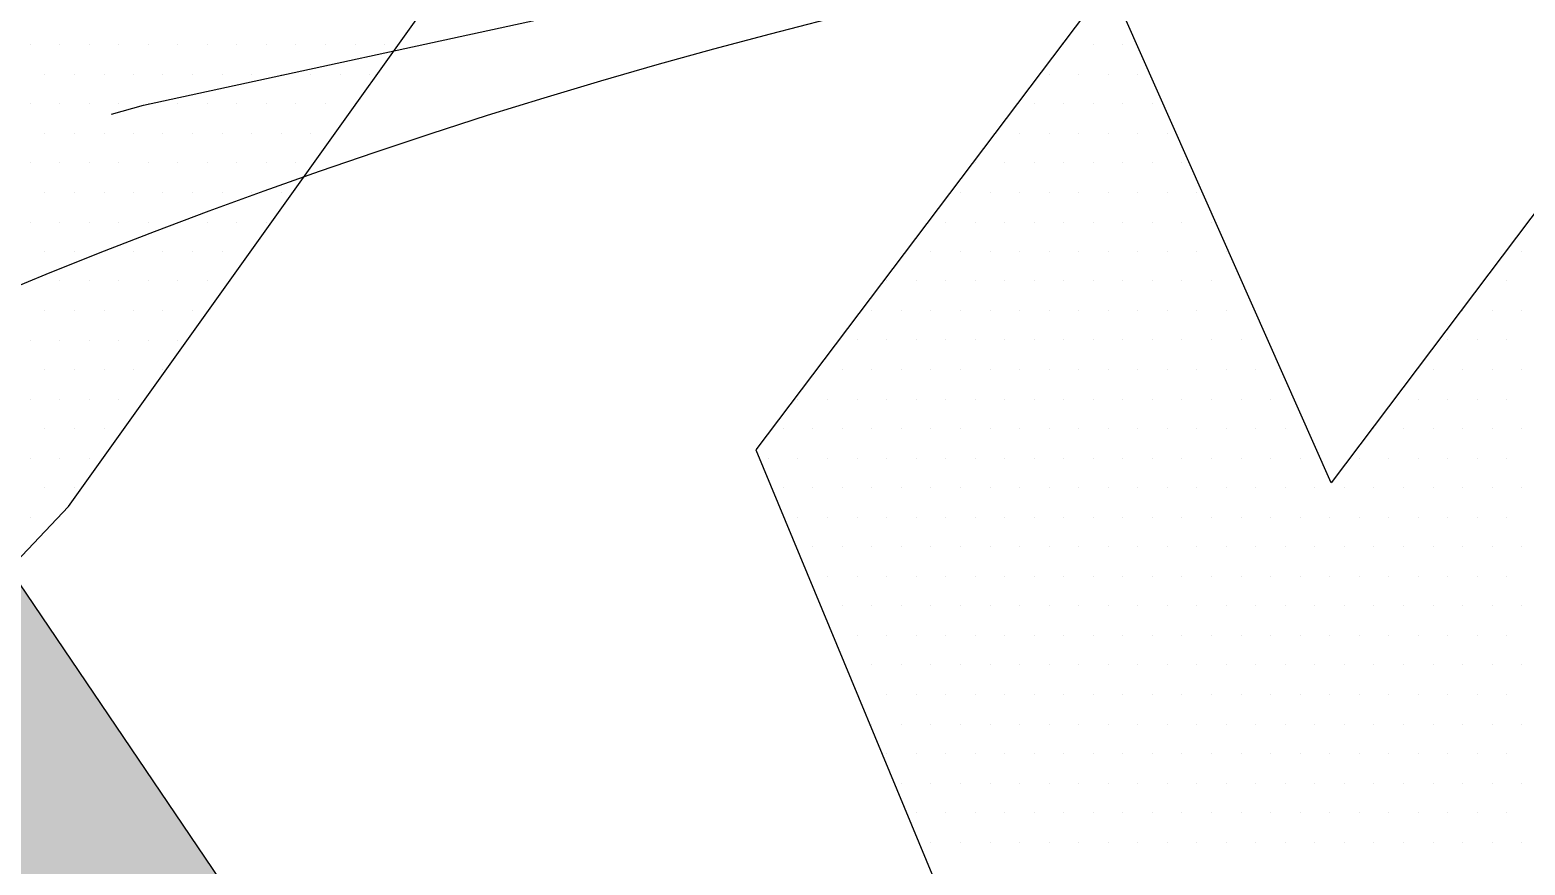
# Paper-space layout 'TOP_A1_00200_01-01-2017_MODELE' of a CAD drawing. Header units: metres. Extents: x 1274 to 2143, y 12 to 312.
# Drawn here: x 1533.073 to 1535.86, y 159.683 to 161.24 of the extents above; entities that cross this region are included whole.
import ezdxf

# ---------------------------------------------------------------- set-up
doc = ezdxf.new("R2010")
doc.units = ezdxf.units.M
doc.header["$LTSCALE"] = 2
doc.set_wipeout_variables(frame=1)
doc.linetypes.add('CACHEX2', pattern=[0.75, 0.5, -0.25])
for name, color, linetype in [('CARTOUCHE', 7, 'Continuous'), ('LOGO', 4, 'Continuous'), ('rosace', 7, 'Continuous')]:
    doc.layers.add(name, color=color, linetype=linetype)

# ---------------------------------------------------------------- blocks, each defined once
blk = doc.blocks.new('A$C715108E3')
at = {"layer": 'LOGO', "color": 131}
for p, q in [((-10.7541, -1.4974), (-10.7541, -1.4974)), ((-10.6621, -1.4974), (-10.6621, -1.4974)), ((-10.5705, -1.4974), (-10.5705, -1.4974)), ((-10.479, -1.4974), (-10.479, -1.4974)), ((-10.3868, -1.4974), (-10.3868, -1.4974)), ((-10.2952, -1.4974), (-10.2952, -1.4974)), ((-10.2035, -1.4974), (-10.2035, -1.4974)), ((-10.1119, -1.4974), (-10.1119, -1.4974)), ((-10.0199, -1.4974), (-10.0199, -1.4974)), ((-9.9284, -1.4974), (-9.9284, -1.4974)), ((-9.8366, -1.4974), (-9.8366, -1.4974)), ((-9.7447, -1.4974), (-9.7447, -1.4974)), ((-9.6535, -1.4974), (-9.6535, -1.4974)), ((-7.5505, -1.4974), (-7.5505, -1.4974)), ((-7.5434, -1.4974), (-7.5434, -1.4974)), ((-7.4515, -1.4974), (-7.4515, -1.4974)), ((-7.3597, -1.4974), (-7.3597, -1.4974)), ((-10.7084, -1.5889), (-10.7084, -1.5889)), ((-10.6164, -1.5889), (-10.6164, -1.5889)), ((-10.5244, -1.5889), (-10.5244, -1.5889)), ((-10.4327, -1.5889), (-10.4327, -1.5889)), ((-10.3413, -1.5889), (-10.3413, -1.5889)), ((-10.2496, -1.5889), (-10.2496, -1.5889)), ((-10.1576, -1.5889), (-10.1576, -1.5889)), ((-10.0663, -1.5889), (-10.0663, -1.5889)), ((-9.9743, -1.5889), (-9.9743, -1.5889)), ((-9.8823, -1.5889), (-9.8823, -1.5889)), ((-9.7912, -1.5889), (-9.7912, -1.5889)), ((-9.699, -1.5889), (-9.699, -1.5889)), ((-7.6197, -1.5889), (-7.6197, -1.5889)), ((-7.5891, -1.5889), (-7.5891, -1.5889)), ((-7.4973, -1.5889), (-7.4973, -1.5889)), ((-7.4058, -1.5889), (-7.4058, -1.5889)), ((-7.314, -1.5889), (-7.314, -1.5889)), ((-10.7541, -1.6803), (-10.7541, -1.6803)), ((-10.6621, -1.6803), (-10.6621, -1.6803)), ((-10.5705, -1.6803), (-10.5705, -1.6803)), ((-10.479, -1.6803), (-10.479, -1.6803)), ((-10.3868, -1.6803), (-10.3868, -1.6803)), ((-10.2952, -1.6803), (-10.2952, -1.6803)), ((-10.2035, -1.6803), (-10.2035, -1.6803)), ((-10.1119, -1.6803), (-10.1119, -1.6803)), ((-10.0199, -1.6803), (-10.0199, -1.6803)), ((-9.9284, -1.6803), (-9.9284, -1.6803)), ((-9.8366, -1.6803), (-9.8366, -1.6803)), ((-9.7447, -1.6803), (-9.7447, -1.6803)), ((-7.6888, -1.6803), (-7.6888, -1.6803)), ((-7.635, -1.6803), (-7.635, -1.6803)), ((-7.5434, -1.6803), (-7.5434, -1.6803)), ((-7.4515, -1.6803), (-7.4515, -1.6803)), ((-7.3597, -1.6803), (-7.3597, -1.6803)), ((-7.2683, -1.6803), (-7.2683, -1.6803)), ((-10.7084, -1.7727), (-10.7084, -1.7727)), ((-10.6164, -1.7727), (-10.6164, -1.7727)), ((-10.5244, -1.7727), (-10.5244, -1.7727)), ((-10.4327, -1.7727), (-10.4327, -1.7727)), ((-10.3413, -1.7727), (-10.3413, -1.7727)), ((-10.2496, -1.7727), (-10.2496, -1.7727)), ((-10.1576, -1.7727), (-10.1576, -1.7727)), ((-10.0663, -1.7727), (-10.0663, -1.7727)), ((-9.9743, -1.7727), (-9.9743, -1.7727)), ((-9.8823, -1.7727), (-9.8823, -1.7727)), ((-7.7582, -1.7729), (-7.7582, -1.7729)), ((-7.6809, -1.7729), (-7.6809, -1.7729)), ((-7.5891, -1.7729), (-7.5891, -1.7729)), ((-7.4973, -1.7729), (-7.4973, -1.7729)), ((-7.4058, -1.7729), (-7.4058, -1.7729)), ((-7.314, -1.7729), (-7.314, -1.7729)), ((-7.2222, -1.7729), (-7.2222, -1.7729)), ((-10.7541, -1.864), (-10.7541, -1.864)), ((-10.6621, -1.864), (-10.6621, -1.864)), ((-10.5705, -1.864), (-10.5705, -1.864)), ((-10.479, -1.864), (-10.479, -1.864)), ((-10.3868, -1.864), (-10.3868, -1.864)), ((-10.2952, -1.864), (-10.2952, -1.864)), ((-10.2035, -1.864), (-10.2035, -1.864)), ((-10.1119, -1.864), (-10.1119, -1.864)), ((-10.0199, -1.864), (-10.0199, -1.864)), ((-9.9284, -1.864), (-9.9284, -1.864)), ((-7.8273, -1.864), (-7.8273, -1.864)), ((-7.8185, -1.864), (-7.8185, -1.864)), ((-7.7267, -1.864), (-7.7267, -1.864)), ((-7.635, -1.864), (-7.635, -1.864)), ((-7.5434, -1.864), (-7.5434, -1.864)), ((-7.4515, -1.864), (-7.4515, -1.864)), ((-7.3597, -1.864), (-7.3597, -1.864)), ((-7.2683, -1.864), (-7.2683, -1.864)), ((-7.1764, -1.864), (-7.1764, -1.864)), ((-10.7084, -1.9557), (-10.7084, -1.9557)), ((-10.6164, -1.9557), (-10.6164, -1.9557)), ((-10.5244, -1.9557), (-10.5244, -1.9557)), ((-10.4327, -1.9557), (-10.4327, -1.9557)), ((-10.3413, -1.9557), (-10.3413, -1.9557)), ((-10.2496, -1.9557), (-10.2496, -1.9557)), ((-10.1576, -1.9557), (-10.1576, -1.9557)), ((-10.0663, -1.9557), (-10.0663, -1.9557)), ((-9.9743, -1.9557), (-9.9743, -1.9557)), ((-7.8965, -1.9557), (-7.8965, -1.9557)), ((-7.8642, -1.9557), (-7.8642, -1.9557)), ((-7.7724, -1.9557), (-7.7724, -1.9557)), ((-7.6809, -1.9557), (-7.6809, -1.9557)), ((-7.5891, -1.9557), (-7.5891, -1.9557)), ((-7.4973, -1.9557), (-7.4973, -1.9557)), ((-7.4058, -1.9557), (-7.4058, -1.9557)), ((-7.314, -1.9557), (-7.314, -1.9557)), ((-7.2222, -1.9557), (-7.2222, -1.9557)), ((-7.1307, -1.9557), (-7.1307, -1.9557)), ((-10.7541, -2.0481), (-10.7541, -2.0481)), ((-10.6621, -2.0481), (-10.6621, -2.0481)), ((-10.5705, -2.0481), (-10.5705, -2.0481)), ((-10.479, -2.0481), (-10.479, -2.0481)), ((-10.3868, -2.0481), (-10.3868, -2.0481)), ((-10.2952, -2.0481), (-10.2952, -2.0481)), ((-10.2035, -2.0481), (-10.2035, -2.0481)), ((-10.1119, -2.0481), (-10.1119, -2.0481)), ((-10.0199, -2.0481), (-10.0199, -2.0481)), ((-7.966, -2.0481), (-7.966, -2.0481)), ((-7.91, -2.0481), (-7.91, -2.0481)), ((-7.8185, -2.0481), (-7.8185, -2.0481)), ((-7.7267, -2.0481), (-7.7267, -2.0481)), ((-7.635, -2.0481), (-7.635, -2.0481)), ((-7.5434, -2.0481), (-7.5434, -2.0481)), ((-7.4515, -2.0481), (-7.4515, -2.0481)), ((-7.3597, -2.0481), (-7.3597, -2.0481)), ((-7.2683, -2.0481), (-7.2683, -2.0481)), ((-7.1764, -2.0481), (-7.1764, -2.0481)), ((-7.0846, -2.0481), (-7.0846, -2.0481)), ((-10.7084, -2.1393), (-10.7084, -2.1393)), ((-10.6164, -2.1393), (-10.6164, -2.1393)), ((-10.5244, -2.1393), (-10.5244, -2.1393)), ((-10.4327, -2.1393), (-10.4327, -2.1393)), ((-10.3413, -2.1393), (-10.3413, -2.1393)), ((-10.2496, -2.1393), (-10.2496, -2.1393)), ((-10.1576, -2.1393), (-10.1576, -2.1393)), ((-8.035, -2.1393), (-8.035, -2.1393)), ((-7.9563, -2.1393), (-7.9563, -2.1393)), ((-7.8642, -2.1393), (-7.8642, -2.1393)), ((-7.7724, -2.1393), (-7.7724, -2.1393)), ((-7.6809, -2.1393), (-7.6809, -2.1393)), ((-7.5891, -2.1393), (-7.5891, -2.1393)), ((-7.4973, -2.1393), (-7.4973, -2.1393)), ((-7.4058, -2.1393), (-7.4058, -2.1393)), ((-7.314, -2.1393), (-7.314, -2.1393)), ((-7.2222, -2.1393), (-7.2222, -2.1393)), ((-7.1307, -2.1393), (-7.1307, -2.1393)), ((-7.0389, -2.1393), (-7.0389, -2.1393)), ((-6.1708, -2.1393), (-6.1708, -2.1393)), ((-6.1213, -2.1393), (-6.1213, -2.1393)), ((-10.7541, -2.231), (-10.7541, -2.231)), ((-10.6621, -2.231), (-10.6621, -2.231)), ((-10.5705, -2.231), (-10.5705, -2.231)), ((-10.479, -2.231), (-10.479, -2.231)), ((-10.3868, -2.231), (-10.3868, -2.231)), ((-10.2952, -2.231), (-10.2952, -2.231)), ((-10.2035, -2.231), (-10.2035, -2.231)), ((-8.1041, -2.2308), (-8.1041, -2.2308)), ((-8.0938, -2.2308), (-8.0938, -2.2308)), ((-8.0018, -2.2308), (-8.0018, -2.2308)), ((-7.91, -2.2308), (-7.91, -2.2308)), ((-7.8185, -2.2308), (-7.8185, -2.2308)), ((-7.7267, -2.2308), (-7.7267, -2.2308)), ((-7.635, -2.2308), (-7.635, -2.2308)), ((-7.5434, -2.2308), (-7.5434, -2.2308)), ((-7.4515, -2.2308), (-7.4515, -2.2308)), ((-7.3597, -2.2308), (-7.3597, -2.2308)), ((-7.2683, -2.2308), (-7.2683, -2.2308)), ((-7.1764, -2.2308), (-7.1764, -2.2308)), ((-7.0846, -2.2308), (-7.0846, -2.2308)), ((-6.9928, -2.2308), (-6.9928, -2.2308)), ((-6.2401, -2.2308), (-6.2401, -2.2308)), ((-6.1672, -2.2308), (-6.1672, -2.2308)), ((-10.7084, -2.3232), (-10.7084, -2.3232)), ((-10.6164, -2.3232), (-10.6164, -2.3232)), ((-10.5244, -2.3232), (-10.5244, -2.3232)), ((-10.4327, -2.3232), (-10.4327, -2.3232)), ((-10.3413, -2.3232), (-10.3413, -2.3232)), ((-10.2496, -2.3232), (-10.2496, -2.3232)), ((-8.1737, -2.3232), (-8.1737, -2.3232)), ((-8.1395, -2.3232), (-8.1395, -2.3232)), ((-8.0475, -2.3232), (-8.0475, -2.3232)), ((-7.9563, -2.3232), (-7.9563, -2.3232)), ((-7.8642, -2.3232), (-7.8642, -2.3232)), ((-7.7724, -2.3232), (-7.7724, -2.3232)), ((-7.6809, -2.3232), (-7.6809, -2.3232)), ((-7.5891, -2.3232), (-7.5891, -2.3232)), ((-7.4973, -2.3232), (-7.4973, -2.3232)), ((-7.4058, -2.3232), (-7.4058, -2.3232)), ((-7.314, -2.3232), (-7.314, -2.3232)), ((-7.2222, -2.3232), (-7.2222, -2.3232)), ((-7.1307, -2.3232), (-7.1307, -2.3232)), ((-7.0389, -2.3232), (-7.0389, -2.3232)), ((-6.3096, -2.3232), (-6.3096, -2.3232)), ((-6.305, -2.3232), (-6.305, -2.3232)), ((-6.2133, -2.3232), (-6.2133, -2.3232)), ((-6.1213, -2.3232), (-6.1213, -2.3232)), ((-10.7541, -2.4146), (-10.7541, -2.4146)), ((-10.6621, -2.4146), (-10.6621, -2.4146)), ((-10.5705, -2.4146), (-10.5705, -2.4146)), ((-10.479, -2.4146), (-10.479, -2.4146)), ((-10.3868, -2.4146), (-10.3868, -2.4146)), ((-10.2952, -2.4146), (-10.2952, -2.4146)), ((-8.2428, -2.4144), (-8.2428, -2.4144)), ((-8.1851, -2.4144), (-8.1851, -2.4144)), ((-8.0938, -2.4144), (-8.0938, -2.4144)), ((-8.0018, -2.4144), (-8.0018, -2.4144)), ((-7.91, -2.4144), (-7.91, -2.4144)), ((-7.8185, -2.4144), (-7.8185, -2.4144)), ((-7.7267, -2.4144), (-7.7267, -2.4144)), ((-7.635, -2.4144), (-7.635, -2.4144)), ((-7.5434, -2.4144), (-7.5434, -2.4144)), ((-7.4515, -2.4144), (-7.4515, -2.4144)), ((-7.3597, -2.4144), (-7.3597, -2.4144)), ((-7.2683, -2.4144), (-7.2683, -2.4144)), ((-7.1764, -2.4144), (-7.1764, -2.4144)), ((-7.0846, -2.4144), (-7.0846, -2.4144)), ((-6.9928, -2.4144), (-6.9928, -2.4144)), ((-6.3788, -2.4144), (-6.3788, -2.4144)), ((-6.3509, -2.4144), (-6.3509, -2.4144)), ((-6.2589, -2.4144), (-6.2589, -2.4144)), ((-6.1672, -2.4144), (-6.1672, -2.4144)), ((-10.7084, -2.507), (-10.7084, -2.507)), ((-10.6164, -2.507), (-10.6164, -2.507)), ((-10.5244, -2.507), (-10.5244, -2.507)), ((-10.4327, -2.507), (-10.4327, -2.507)), ((-10.3413, -2.507), (-10.3413, -2.507)), ((-8.3118, -2.507), (-8.3118, -2.507)), ((-8.2316, -2.507), (-8.2316, -2.507)), ((-8.1395, -2.507), (-8.1395, -2.507)), ((-8.0475, -2.507), (-8.0475, -2.507)), ((-7.9563, -2.507), (-7.9563, -2.507)), ((-7.8642, -2.507), (-7.8642, -2.507)), ((-7.7724, -2.507), (-7.7724, -2.507)), ((-7.6809, -2.507), (-7.6809, -2.507)), ((-7.5891, -2.507), (-7.5891, -2.507)), ((-7.4973, -2.507), (-7.4973, -2.507)), ((-7.4058, -2.507), (-7.4058, -2.507)), ((-7.314, -2.507), (-7.314, -2.507)), ((-7.2222, -2.507), (-7.2222, -2.507)), ((-7.1307, -2.507), (-7.1307, -2.507)), ((-7.0389, -2.507), (-7.0389, -2.507)), ((-6.947, -2.507), (-6.947, -2.507)), ((-6.4485, -2.507), (-6.4485, -2.507)), ((-6.3966, -2.507), (-6.3966, -2.507)), ((-6.305, -2.507), (-6.305, -2.507)), ((-6.2133, -2.507), (-6.2133, -2.507)), ((-6.1213, -2.507), (-6.1213, -2.507)), ((-10.7541, -2.5983), (-10.7541, -2.5983)), ((-10.6621, -2.5983), (-10.6621, -2.5983)), ((-10.5705, -2.5983), (-10.5705, -2.5983)), ((-10.479, -2.5983), (-10.479, -2.5983)), ((-8.3815, -2.5983), (-8.3815, -2.5983)), ((-8.3691, -2.5983), (-8.3691, -2.5983)), ((-8.2771, -2.5983), (-8.2771, -2.5983)), ((-8.1851, -2.5983), (-8.1851, -2.5983)), ((-8.0938, -2.5983), (-8.0938, -2.5983)), ((-8.0018, -2.5983), (-8.0018, -2.5983)), ((-7.91, -2.5983), (-7.91, -2.5983)), ((-7.8185, -2.5983), (-7.8185, -2.5983)), ((-7.7267, -2.5983), (-7.7267, -2.5983)), ((-7.635, -2.5983), (-7.635, -2.5983)), ((-7.5434, -2.5983), (-7.5434, -2.5983)), ((-7.4515, -2.5983), (-7.4515, -2.5983)), ((-7.3597, -2.5983), (-7.3597, -2.5983)), ((-7.2683, -2.5983), (-7.2683, -2.5983)), ((-7.1764, -2.5983), (-7.1764, -2.5983)), ((-7.0846, -2.5983), (-7.0846, -2.5983)), ((-6.9928, -2.5983), (-6.9928, -2.5983)), ((-6.9013, -2.5983), (-6.9013, -2.5983)), ((-6.5173, -2.5983), (-6.5173, -2.5983)), ((-6.4421, -2.5983), (-6.4421, -2.5983)), ((-6.3509, -2.5983), (-6.3509, -2.5983)), ((-6.2589, -2.5983), (-6.2589, -2.5983)), ((-6.1672, -2.5983), (-6.1672, -2.5983)), ((-10.7084, -2.6898), (-10.7084, -2.6898)), ((-10.6164, -2.6898), (-10.6164, -2.6898)), ((-10.5244, -2.6898), (-10.5244, -2.6898)), ((-8.4506, -2.6898), (-8.4506, -2.6898)), ((-8.4149, -2.6898), (-8.4149, -2.6898)), ((-8.3228, -2.6898), (-8.3228, -2.6898)), ((-8.2316, -2.6898), (-8.2316, -2.6898)), ((-8.1395, -2.6898), (-8.1395, -2.6898)), ((-8.0475, -2.6898), (-8.0475, -2.6898)), ((-7.9563, -2.6898), (-7.9563, -2.6898)), ((-7.8642, -2.6898), (-7.8642, -2.6898)), ((-7.7724, -2.6898), (-7.7724, -2.6898)), ((-7.6809, -2.6898), (-7.6809, -2.6898)), ((-7.5891, -2.6898), (-7.5891, -2.6898)), ((-7.4973, -2.6898), (-7.4973, -2.6898)), ((-7.4058, -2.6898), (-7.4058, -2.6898)), ((-7.314, -2.6898), (-7.314, -2.6898)), ((-7.2222, -2.6898), (-7.2222, -2.6898)), ((-7.1307, -2.6898), (-7.1307, -2.6898)), ((-7.0389, -2.6898), (-7.0389, -2.6898)), ((-6.947, -2.6898), (-6.947, -2.6898)), ((-6.855, -2.6898), (-6.855, -2.6898)), ((-6.5864, -2.6898), (-6.5864, -2.6898)), ((-6.5799, -2.6898), (-6.5799, -2.6898)), ((-6.4886, -2.6898), (-6.4886, -2.6898)), ((-6.3966, -2.6898), (-6.3966, -2.6898)), ((-6.305, -2.6898), (-6.305, -2.6898)), ((-6.2133, -2.6898), (-6.2133, -2.6898)), ((-6.1213, -2.6898), (-6.1213, -2.6898)), ((-10.7541, -2.782), (-10.7541, -2.782)), ((-10.6621, -2.782), (-10.6621, -2.782)), ((-10.5705, -2.782), (-10.5705, -2.782)), ((-8.4898, -2.782), (-8.4898, -2.782)), ((-8.461, -2.782), (-8.461, -2.782)), ((-8.3691, -2.782), (-8.3691, -2.782)), ((-8.2771, -2.782), (-8.2771, -2.782)), ((-8.1851, -2.782), (-8.1851, -2.782)), ((-8.0938, -2.782), (-8.0938, -2.782)), ((-8.0018, -2.782), (-8.0018, -2.782)), ((-7.91, -2.782), (-7.91, -2.782)), ((-7.8185, -2.782), (-7.8185, -2.782)), ((-7.7267, -2.782), (-7.7267, -2.782)), ((-7.635, -2.782), (-7.635, -2.782)), ((-7.5434, -2.782), (-7.5434, -2.782)), ((-7.4515, -2.782), (-7.4515, -2.782)), ((-7.3597, -2.782), (-7.3597, -2.782)), ((-7.2683, -2.782), (-7.2683, -2.782)), ((-7.1764, -2.782), (-7.1764, -2.782)), ((-7.0846, -2.782), (-7.0846, -2.782)), ((-6.9928, -2.782), (-6.9928, -2.782)), ((-6.9013, -2.782), (-6.9013, -2.782)), ((-6.8095, -2.782), (-6.8095, -2.782)), ((-6.6562, -2.782), (-6.6562, -2.782)), ((-6.6262, -2.782), (-6.6262, -2.782)), ((-6.5342, -2.782), (-6.5342, -2.782)), ((-6.4421, -2.782), (-6.4421, -2.782)), ((-6.3509, -2.782), (-6.3509, -2.782)), ((-6.2589, -2.782), (-6.2589, -2.782)), ((-6.1672, -2.782), (-6.1672, -2.782)), ((-10.7084, -2.8736), (-10.7084, -2.8736)), ((-10.6164, -2.8736), (-10.6164, -2.8736)), ((-8.4518, -2.8734), (-8.4518, -2.8734)), ((-8.4149, -2.8734), (-8.4149, -2.8734)), ((-8.3228, -2.8734), (-8.3228, -2.8734)), ((-8.2316, -2.8734), (-8.2316, -2.8734)), ((-8.1395, -2.8734), (-8.1395, -2.8734)), ((-8.0475, -2.8734), (-8.0475, -2.8734)), ((-7.9563, -2.8734), (-7.9563, -2.8734)), ((-7.8642, -2.8734), (-7.8642, -2.8734)), ((-7.7724, -2.8734), (-7.7724, -2.8734)), ((-7.6809, -2.8734), (-7.6809, -2.8734)), ((-7.5891, -2.8734), (-7.5891, -2.8734)), ((-7.4973, -2.8734), (-7.4973, -2.8734)), ((-7.4058, -2.8734), (-7.4058, -2.8734)), ((-7.314, -2.8734), (-7.314, -2.8734)), ((-7.2222, -2.8734), (-7.2222, -2.8734)), ((-7.1307, -2.8734), (-7.1307, -2.8734)), ((-7.0389, -2.8734), (-7.0389, -2.8734)), ((-6.947, -2.8734), (-6.947, -2.8734)), ((-6.855, -2.8734), (-6.855, -2.8734)), ((-6.7637, -2.8734), (-6.7637, -2.8734)), ((-6.6719, -2.8734), (-6.6719, -2.8734)), ((-6.5799, -2.8734), (-6.5799, -2.8734)), ((-6.4886, -2.8734), (-6.4886, -2.8734)), ((-6.3966, -2.8734), (-6.3966, -2.8734)), ((-6.305, -2.8734), (-6.305, -2.8734)), ((-6.2133, -2.8734), (-6.2133, -2.8734)), ((-6.1213, -2.8734), (-6.1213, -2.8734)), ((-10.7541, -2.9649), (-10.7541, -2.9649)), ((-8.4135, -2.9649), (-8.4135, -2.9649)), ((-8.3691, -2.9649), (-8.3691, -2.9649)), ((-8.2771, -2.9649), (-8.2771, -2.9649)), ((-8.1851, -2.9649), (-8.1851, -2.9649)), ((-8.0938, -2.9649), (-8.0938, -2.9649)), ((-8.0018, -2.9649), (-8.0018, -2.9649)), ((-7.91, -2.9649), (-7.91, -2.9649)), ((-7.8185, -2.9649), (-7.8185, -2.9649)), ((-7.7267, -2.9649), (-7.7267, -2.9649)), ((-7.635, -2.9649), (-7.635, -2.9649)), ((-7.5434, -2.9649), (-7.5434, -2.9649)), ((-7.4515, -2.9649), (-7.4515, -2.9649)), ((-7.3597, -2.9649), (-7.3597, -2.9649)), ((-7.2683, -2.9649), (-7.2683, -2.9649)), ((-7.1764, -2.9649), (-7.1764, -2.9649)), ((-7.0846, -2.9649), (-7.0846, -2.9649)), ((-6.9928, -2.9649), (-6.9928, -2.9649)), ((-6.9013, -2.9649), (-6.9013, -2.9649)), ((-6.8095, -2.9649), (-6.8095, -2.9649)), ((-6.7175, -2.9649), (-6.7175, -2.9649)), ((-6.6262, -2.9649), (-6.6262, -2.9649)), ((-6.5342, -2.9649), (-6.5342, -2.9649)), ((-6.4421, -2.9649), (-6.4421, -2.9649)), ((-6.3509, -2.9649), (-6.3509, -2.9649)), ((-6.2589, -2.9649), (-6.2589, -2.9649)), ((-6.1672, -2.9649), (-6.1672, -2.9649)), ((-8.3755, -3.0571), (-8.3755, -3.0571)), ((-8.3228, -3.0571), (-8.3228, -3.0571)), ((-8.2316, -3.0571), (-8.2316, -3.0571)), ((-8.1395, -3.0571), (-8.1395, -3.0571)), ((-8.0475, -3.0571), (-8.0475, -3.0571)), ((-7.9563, -3.0571), (-7.9563, -3.0571)), ((-7.8642, -3.0571), (-7.8642, -3.0571)), ((-7.7724, -3.0571), (-7.7724, -3.0571)), ((-7.6809, -3.0571), (-7.6809, -3.0571)), ((-7.5891, -3.0571), (-7.5891, -3.0571)), ((-7.4973, -3.0571), (-7.4973, -3.0571)), ((-7.4058, -3.0571), (-7.4058, -3.0571)), ((-7.314, -3.0571), (-7.314, -3.0571)), ((-7.2222, -3.0571), (-7.2222, -3.0571)), ((-7.1307, -3.0571), (-7.1307, -3.0571)), ((-7.0389, -3.0571), (-7.0389, -3.0571)), ((-6.947, -3.0571), (-6.947, -3.0571)), ((-6.855, -3.0571), (-6.855, -3.0571)), ((-6.7637, -3.0571), (-6.7637, -3.0571)), ((-6.6719, -3.0571), (-6.6719, -3.0571)), ((-6.5799, -3.0571), (-6.5799, -3.0571)), ((-6.4886, -3.0571), (-6.4886, -3.0571)), ((-6.3966, -3.0571), (-6.3966, -3.0571)), ((-6.305, -3.0571), (-6.305, -3.0571)), ((-6.2133, -3.0571), (-6.2133, -3.0571)), ((-6.1213, -3.0571), (-6.1213, -3.0571)), ((-8.3369, -3.1485), (-8.3369, -3.1485)), ((-8.2771, -3.1485), (-8.2771, -3.1485)), ((-8.1851, -3.1485), (-8.1851, -3.1485)), ((-8.0938, -3.1485), (-8.0938, -3.1485)), ((-8.0018, -3.1485), (-8.0018, -3.1485)), ((-7.91, -3.1485), (-7.91, -3.1485)), ((-7.8185, -3.1485), (-7.8185, -3.1485)), ((-7.7267, -3.1485), (-7.7267, -3.1485)), ((-7.635, -3.1485), (-7.635, -3.1485)), ((-7.5434, -3.1485), (-7.5434, -3.1485)), ((-7.4515, -3.1485), (-7.4515, -3.1485)), ((-7.3597, -3.1485), (-7.3597, -3.1485)), ((-7.2683, -3.1485), (-7.2683, -3.1485)), ((-7.1764, -3.1485), (-7.1764, -3.1485)), ((-7.0846, -3.1485), (-7.0846, -3.1485)), ((-6.9928, -3.1485), (-6.9928, -3.1485)), ((-6.9013, -3.1485), (-6.9013, -3.1485)), ((-6.8095, -3.1485), (-6.8095, -3.1485)), ((-6.7175, -3.1485), (-6.7175, -3.1485)), ((-6.6262, -3.1485), (-6.6262, -3.1485)), ((-6.5342, -3.1485), (-6.5342, -3.1485)), ((-6.4421, -3.1485), (-6.4421, -3.1485)), ((-6.3509, -3.1485), (-6.3509, -3.1485)), ((-6.2589, -3.1485), (-6.2589, -3.1485)), ((-6.1672, -3.1485), (-6.1672, -3.1485)), ((-8.2988, -3.24), (-8.2988, -3.24)), ((-8.2316, -3.24), (-8.2316, -3.24)), ((-8.1395, -3.24), (-8.1395, -3.24)), ((-8.0475, -3.24), (-8.0475, -3.24)), ((-7.9563, -3.24), (-7.9563, -3.24)), ((-7.8642, -3.24), (-7.8642, -3.24)), ((-7.7724, -3.24), (-7.7724, -3.24)), ((-7.6809, -3.24), (-7.6809, -3.24)), ((-7.5891, -3.24), (-7.5891, -3.24)), ((-7.4973, -3.24), (-7.4973, -3.24)), ((-7.4058, -3.24), (-7.4058, -3.24)), ((-7.314, -3.24), (-7.314, -3.24)), ((-7.2222, -3.24), (-7.2222, -3.24)), ((-7.1307, -3.24), (-7.1307, -3.24)), ((-7.0389, -3.24), (-7.0389, -3.24)), ((-6.947, -3.24), (-6.947, -3.24)), ((-6.855, -3.24), (-6.855, -3.24)), ((-6.7637, -3.24), (-6.7637, -3.24)), ((-6.6719, -3.24), (-6.6719, -3.24)), ((-6.5799, -3.24), (-6.5799, -3.24)), ((-6.4886, -3.24), (-6.4886, -3.24)), ((-6.3966, -3.24), (-6.3966, -3.24)), ((-6.305, -3.24), (-6.305, -3.24)), ((-6.2133, -3.24), (-6.2133, -3.24)), ((-6.1213, -3.24), (-6.1213, -3.24)), ((-8.2608, -3.3324), (-8.2608, -3.3324)), ((-8.1851, -3.3324), (-8.1851, -3.3324)), ((-8.0938, -3.3324), (-8.0938, -3.3324)), ((-8.0018, -3.3324), (-8.0018, -3.3324)), ((-7.91, -3.3324), (-7.91, -3.3324)), ((-7.8185, -3.3324), (-7.8185, -3.3324)), ((-7.7267, -3.3324), (-7.7267, -3.3324)), ((-7.635, -3.3324), (-7.635, -3.3324)), ((-7.5434, -3.3324), (-7.5434, -3.3324)), ((-7.4515, -3.3324), (-7.4515, -3.3324)), ((-7.3597, -3.3324), (-7.3597, -3.3324)), ((-7.2683, -3.3324), (-7.2683, -3.3324)), ((-7.1764, -3.3324), (-7.1764, -3.3324)), ((-7.0846, -3.3324), (-7.0846, -3.3324)), ((-6.9928, -3.3324), (-6.9928, -3.3324)), ((-6.9013, -3.3324), (-6.9013, -3.3324)), ((-6.8095, -3.3324), (-6.8095, -3.3324)), ((-6.7175, -3.3324), (-6.7175, -3.3324)), ((-6.6262, -3.3324), (-6.6262, -3.3324)), ((-6.5342, -3.3324), (-6.5342, -3.3324)), ((-6.4421, -3.3324), (-6.4421, -3.3324)), ((-6.3509, -3.3324), (-6.3509, -3.3324)), ((-6.2589, -3.3324), (-6.2589, -3.3324)), ((-6.1672, -3.3324), (-6.1672, -3.3324)), ((-8.2229, -3.4237), (-8.2229, -3.4237)), ((-8.1395, -3.4237), (-8.1395, -3.4237)), ((-8.0475, -3.4237), (-8.0475, -3.4237)), ((-7.9563, -3.4237), (-7.9563, -3.4237)), ((-7.8642, -3.4237), (-7.8642, -3.4237)), ((-7.7724, -3.4237), (-7.7724, -3.4237)), ((-7.6809, -3.4237), (-7.6809, -3.4237)), ((-7.5891, -3.4237), (-7.5891, -3.4237)), ((-7.4973, -3.4237), (-7.4973, -3.4237)), ((-7.4058, -3.4237), (-7.4058, -3.4237)), ((-7.314, -3.4237), (-7.314, -3.4237)), ((-7.2222, -3.4237), (-7.2222, -3.4237)), ((-7.1307, -3.4237), (-7.1307, -3.4237)), ((-7.0389, -3.4237), (-7.0389, -3.4237)), ((-6.947, -3.4237), (-6.947, -3.4237)), ((-6.855, -3.4237), (-6.855, -3.4237)), ((-6.7637, -3.4237), (-6.7637, -3.4237)), ((-6.6719, -3.4237), (-6.6719, -3.4237)), ((-6.5799, -3.4237), (-6.5799, -3.4237)), ((-6.4886, -3.4237), (-6.4886, -3.4237)), ((-6.3966, -3.4237), (-6.3966, -3.4237)), ((-6.305, -3.4237), (-6.305, -3.4237)), ((-6.2133, -3.4237), (-6.2133, -3.4237)), ((-6.1213, -3.4237), (-6.1213, -3.4237)), ((-8.1847, -3.5153), (-8.1847, -3.5153)), ((-8.0938, -3.5153), (-8.0938, -3.5153)), ((-8.0018, -3.5153), (-8.0018, -3.5153)), ((-7.91, -3.5153), (-7.91, -3.5153)), ((-7.8185, -3.5153), (-7.8185, -3.5153)), ((-7.7267, -3.5153), (-7.7267, -3.5153)), ((-7.635, -3.5153), (-7.635, -3.5153)), ((-7.5434, -3.5153), (-7.5434, -3.5153)), ((-7.4515, -3.5153), (-7.4515, -3.5153)), ((-7.3597, -3.5153), (-7.3597, -3.5153)), ((-7.2683, -3.5153), (-7.2683, -3.5153)), ((-7.1764, -3.5153), (-7.1764, -3.5153)), ((-7.0846, -3.5153), (-7.0846, -3.5153)), ((-6.9928, -3.5153), (-6.9928, -3.5153)), ((-6.9013, -3.5153), (-6.9013, -3.5153)), ((-6.8095, -3.5153), (-6.8095, -3.5153)), ((-6.7175, -3.5153), (-6.7175, -3.5153)), ((-6.6262, -3.5153), (-6.6262, -3.5153)), ((-6.5342, -3.5153), (-6.5342, -3.5153)), ((-6.4421, -3.5153), (-6.4421, -3.5153)), ((-6.3509, -3.5153), (-6.3509, -3.5153)), ((-6.2589, -3.5153), (-6.2589, -3.5153)), ((-6.1672, -3.5153), (-6.1672, -3.5153)), ((-8.1465, -3.6077), (-8.1465, -3.6077)), ((-8.1395, -3.6077), (-8.1395, -3.6077)), ((-8.0475, -3.6077), (-8.0475, -3.6077)), ((-7.9563, -3.6077), (-7.9563, -3.6077)), ((-7.8642, -3.6077), (-7.8642, -3.6077)), ((-7.7724, -3.6077), (-7.7724, -3.6077)), ((-7.6809, -3.6077), (-7.6809, -3.6077)), ((-7.5891, -3.6077), (-7.5891, -3.6077)), ((-7.4973, -3.6077), (-7.4973, -3.6077)), ((-7.4058, -3.6077), (-7.4058, -3.6077)), ((-7.314, -3.6077), (-7.314, -3.6077)), ((-7.2222, -3.6077), (-7.2222, -3.6077)), ((-7.1307, -3.6077), (-7.1307, -3.6077)), ((-7.0389, -3.6077), (-7.0389, -3.6077)), ((-6.947, -3.6077), (-6.947, -3.6077)), ((-6.855, -3.6077), (-6.855, -3.6077)), ((-6.7637, -3.6077), (-6.7637, -3.6077)), ((-6.6719, -3.6077), (-6.6719, -3.6077)), ((-6.5799, -3.6077), (-6.5799, -3.6077)), ((-6.4886, -3.6077), (-6.4886, -3.6077)), ((-6.3966, -3.6077), (-6.3966, -3.6077)), ((-6.305, -3.6077), (-6.305, -3.6077)), ((-6.2133, -3.6077), (-6.2133, -3.6077)), ((-6.1213, -3.6077), (-6.1213, -3.6077)), ((-8.1084, -3.699), (-8.1084, -3.699)), ((-8.0938, -3.699), (-8.0938, -3.699)), ((-8.0018, -3.699), (-8.0018, -3.699)), ((-7.91, -3.699), (-7.91, -3.699)), ((-7.8185, -3.699), (-7.8185, -3.699)), ((-7.7267, -3.699), (-7.7267, -3.699)), ((-7.635, -3.699), (-7.635, -3.699)), ((-7.5434, -3.699), (-7.5434, -3.699)), ((-7.4515, -3.699), (-7.4515, -3.699)), ((-7.3597, -3.699), (-7.3597, -3.699)), ((-7.2683, -3.699), (-7.2683, -3.699)), ((-7.1764, -3.699), (-7.1764, -3.699)), ((-7.0846, -3.699), (-7.0846, -3.699)), ((-6.9928, -3.699), (-6.9928, -3.699)), ((-6.9013, -3.699), (-6.9013, -3.699)), ((-6.8095, -3.699), (-6.8095, -3.699)), ((-6.7175, -3.699), (-6.7175, -3.699)), ((-6.6262, -3.699), (-6.6262, -3.699)), ((-6.5342, -3.699), (-6.5342, -3.699)), ((-6.4421, -3.699), (-6.4421, -3.699)), ((-6.3509, -3.699), (-6.3509, -3.699)), ((-6.2589, -3.699), (-6.2589, -3.699)), ((-6.1672, -3.699), (-6.1672, -3.699)), ((-8.0704, -3.7904), (-8.0704, -3.7904)), ((-8.0475, -3.7904), (-8.0475, -3.7904)), ((-7.9563, -3.7904), (-7.9563, -3.7904)), ((-7.8642, -3.7904), (-7.8642, -3.7904)), ((-7.7724, -3.7904), (-7.7724, -3.7904)), ((-7.6809, -3.7904), (-7.6809, -3.7904)), ((-7.5891, -3.7904), (-7.5891, -3.7904)), ((-7.4973, -3.7904), (-7.4973, -3.7904)), ((-7.4058, -3.7904), (-7.4058, -3.7904)), ((-7.314, -3.7904), (-7.314, -3.7904)), ((-7.2222, -3.7904), (-7.2222, -3.7904)), ((-7.1307, -3.7904), (-7.1307, -3.7904)), ((-7.0389, -3.7904), (-7.0389, -3.7904)), ((-6.947, -3.7904), (-6.947, -3.7904)), ((-6.855, -3.7904), (-6.855, -3.7904)), ((-6.7637, -3.7904), (-6.7637, -3.7904)), ((-6.6719, -3.7904), (-6.6719, -3.7904)), ((-6.5799, -3.7904), (-6.5799, -3.7904)), ((-6.4886, -3.7904), (-6.4886, -3.7904)), ((-6.3966, -3.7904), (-6.3966, -3.7904)), ((-6.305, -3.7904), (-6.305, -3.7904)), ((-6.2133, -3.7904), (-6.2133, -3.7904)), ((-6.1213, -3.7904), (-6.1213, -3.7904)), ((-8.0325, -3.8826), (-8.0325, -3.8826)), ((-8.0018, -3.8826), (-8.0018, -3.8826)), ((-7.91, -3.8826), (-7.91, -3.8826)), ((-7.8185, -3.8826), (-7.8185, -3.8826)), ((-7.7267, -3.8826), (-7.7267, -3.8826)), ((-7.635, -3.8826), (-7.635, -3.8826)), ((-7.5434, -3.8826), (-7.5434, -3.8826)), ((-7.4515, -3.8826), (-7.4515, -3.8826)), ((-7.3597, -3.8826), (-7.3597, -3.8826)), ((-7.2683, -3.8826), (-7.2683, -3.8826)), ((-7.1764, -3.8826), (-7.1764, -3.8826)), ((-7.0846, -3.8826), (-7.0846, -3.8826)), ((-6.9928, -3.8826), (-6.9928, -3.8826)), ((-6.9013, -3.8826), (-6.9013, -3.8826)), ((-6.8095, -3.8826), (-6.8095, -3.8826)), ((-6.7175, -3.8826), (-6.7175, -3.8826)), ((-6.6262, -3.8826), (-6.6262, -3.8826)), ((-6.5342, -3.8826), (-6.5342, -3.8826)), ((-6.4421, -3.8826), (-6.4421, -3.8826)), ((-6.3509, -3.8826), (-6.3509, -3.8826)), ((-6.2589, -3.8826), (-6.2589, -3.8826)), ((-6.1672, -3.8826), (-6.1672, -3.8826)), ((-7.9943, -3.9741), (-7.9943, -3.9741)), ((-7.9563, -3.9741), (-7.9563, -3.9741)), ((-7.8642, -3.9741), (-7.8642, -3.9741)), ((-7.7724, -3.9741), (-7.7724, -3.9741)), ((-7.6809, -3.9741), (-7.6809, -3.9741)), ((-7.5891, -3.9741), (-7.5891, -3.9741)), ((-7.4973, -3.9741), (-7.4973, -3.9741)), ((-7.4058, -3.9741), (-7.4058, -3.9741)), ((-7.314, -3.9741), (-7.314, -3.9741)), ((-7.2222, -3.9741), (-7.2222, -3.9741)), ((-7.1307, -3.9741), (-7.1307, -3.9741)), ((-7.0389, -3.9741), (-7.0389, -3.9741)), ((-6.947, -3.9741), (-6.947, -3.9741)), ((-6.855, -3.9741), (-6.855, -3.9741)), ((-6.7637, -3.9741), (-6.7637, -3.9741)), ((-6.6719, -3.9741), (-6.6719, -3.9741)), ((-6.5799, -3.9741), (-6.5799, -3.9741)), ((-6.4886, -3.9741), (-6.4886, -3.9741)), ((-6.3966, -3.9741), (-6.3966, -3.9741)), ((-6.305, -3.9741), (-6.305, -3.9741)), ((-6.2133, -3.9741), (-6.2133, -3.9741)), ((-6.1213, -3.9741), (-6.1213, -3.9741))]:
    blk.add_line(p, q, dxfattribs=at)
blk.add_lwpolyline([(-17.4242, -1.4573), (-18.4152, -2.5691), (-18.6566, -2.9311), (-18.705, -3.0278), (-11.9873, -3.7284), (-11.0696, -3.3901), (-10.6346, -2.9311), (-6.8859, 2.3168), (-8.5773, 2.3168), (-9.0123, 2.2688), (-11.5252, -1.2823), (-12.7091, 1.3505), (-13.4102, 1.1331), (-14.1349, 0.795), (-14.1589, 0.6743), (-12.951, -2.0066)], close=True, dxfattribs=at)
blk.add_lwpolyline([(0, 0), (-1.7101, -2.322), (-3.5228, 1.6324), (-4.3907, 1.9382), (-5.4878, 2.0402), (-2.8588, -3.8274), (-4.4672, -5.9198), (-4.8244, -3.2921), (-5.1561, -2.8832), (-5.6923, -1.5053), (-6.7131, -2.8584), (-7.4026, -1.3018), (-8.4999, -2.7561), (-7.811, -4.4145)], dxfattribs=at)
blk = doc.blocks.new('A$C581E6685')
at = {"layer": 'rosace'}
blk.add_hatch(color=142, dxfattribs=at).paths.add_polyline_path([(-45.3965, 37.4846), (-39.5666, 28.8703), (-39.344, 28.5414), (-39.8519, 24.2064), (-36.9477, 25.4853), (-26.3566, 30.2032), (-36.1863, 24.0789), (-38.2746, 22.2236), (-38.1337, 21.2132), (-33.6363, 11.1845), (-39.5393, 21.4709), (-40.6525, 23.2405), (-42.0615, 23.3525), (-53.1072, 18.3767), (-43.3972, 24.4856), (-40.4756, 26.2259), (-40.684, 26.8894)])
at = {"layer": 'rosace', "color": 142}
blk.add_lwpolyline([(-45.3965, 37.4846), (-39.3434, 28.5414), (-39.8519, 24.2064), (-36.9477, 25.4853), (-26.3566, 30.2032), (-36.1857, 24.0789), (-38.2739, 22.2236), (-38.1337, 21.2132), (-33.6358, 11.1845), (-39.5393, 21.4709), (-40.6518, 23.2405), (-42.0615, 23.3525), (-53.1072, 18.3767), (-43.3964, 24.4856), (-40.4756, 26.2259), (-40.6836, 26.8894)], close=True, dxfattribs=at)
at = {"layer": 'rosace', "color": 32, "linetype": 'CACHEX2', "ltscale": 1.5}
blk.add_ellipse((-38.0538, 23.8138), major_axis=(-19.0311, -3.534), ratio=0.590567, dxfattribs=at)
at = {"layer": 'rosace', "color": 32}
blk.add_ellipse((-37.6144, 23.8499), major_axis=(-13.5768, -4.2839), ratio=0.791971, dxfattribs=at)
at = {"layer": 'CARTOUCHE'}
blk.add_blockref('A$C715108E3', (-31.6739, 36.3189), dxfattribs=at)
blk = doc.blocks.new('A$C4D68259D')
blk.add_wipeout([(0, 25.6223), (0.1652, 26.7367), (0.7383, 27.8861), (1.6708, 28.7909), (2.8466, 29.3316), (3.5435, 29.4509), (3.5435, 29.4509), (94.9287, 29.4623), (96.0552, 29.2902), (97.2167, 28.6987), (97.7035, 28.2661), (98.0951, 27.7798), (98.6162, 26.658), (98.7362, 26.0362), (98.7516, 25.8527), (98.7585, 3.8387), (98.5719, 2.6574), (98.0189, 1.5743), (97.5848, 1.0765), (97.1232, 0.6959), (95.9338, 0.1366), (95.4142, 0.0321), (95.1105, 0.0048), (3.7555, 0.0009), (2.7133, 0.169), (1.5147, 0.7841), (0.6714, 1.6707), (0.147, 2.7876), (0.0063, 3.6209)]).dxf.layer = 'CARTOUCHE'
at = {"layer": 'CARTOUCHE'}
blk.add_rational_spline([(0, 25.6223), (0, 14.7312), (0, 3.84), (0, 0), (3.84, 0), (49.3793, 0), (94.9185, 0), (98.7585, 0), (98.7585, 3.84), (98.7585, 14.7312), (98.7585, 25.6223), (98.7585, 29.4623), (94.9185, 29.4623), (49.3793, 29.4623), (3.84, 29.4623), (0, 29.4623), (0, 25.6223)], [1, 1, 1, 0.707106781187, 1, 1, 1, 0.707106781187, 1, 1, 1, 0.707106781187, 1, 1, 1, 0.707106781187, 1], degree=2, knots=[0, 0, 0, 1, 1, 2.570796, 2.570796, 3.570796, 3.570796, 5.141593, 5.141593, 6.141593, 6.141593, 7.712389, 7.712389, 8.712389, 8.712389, 10.283185, 10.283185, 10.283185], dxfattribs=at)
at = {"layer": 'CARTOUCHE', "xscale": 0.6, "yscale": 0.6, "zscale": 0.6}
blk.add_blockref('A$C581E6685', (37.2707, 1.3806), dxfattribs=at)

psp = doc.layouts.new('TOP_A1_00200_01-01-2017_MODELE')

# ---------------------------------------------------------------- block references
at = {"layer": 'rosace'}
psp.add_blockref('A$C4D68259D', (1521.2598, 138.9386), dxfattribs=at)

doc.saveas('drawing.dxf')
